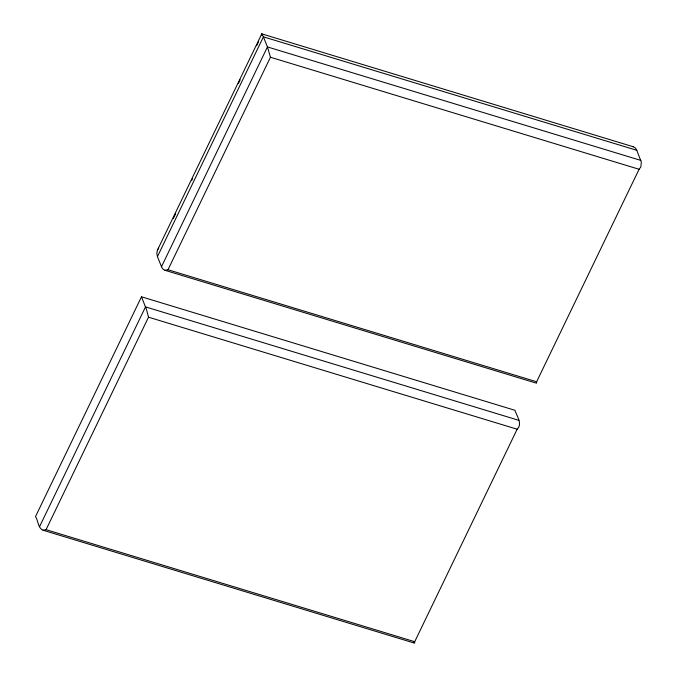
<?xml version="1.0" encoding="UTF-8"?>
<svg xmlns="http://www.w3.org/2000/svg" width="677" height="677" viewBox="0 0 677 677"><rect width="100%" height="100%" fill="white"/><g stroke="black" fill="none" stroke-linecap="round" stroke-linejoin="round"><path stroke-width="1.02" d="M157.462 250.041L156.81 253.283L157.436 256.634L161.82 267.483L163.216 269.302L164.985 270.292L536.522 383.207L536.633 381.769L639.08 169.275L640.84 167.016L641.331 162.057L636.473 149.575L635.077 147.747L633.317 146.765L261.779 33.85L157.462 250.041L158.697 248.214M261.669 33.892L261.669 35.289M173.397 218.375L175.681 213.636M191.693 180.429L192.606 178.533M238.338 83.669L240.174 79.878M256.634 45.723L258.462 41.932M157.436 256.634L263.412 36.837L261.779 33.85M141.485 296.788L35.509 516.585C38.293 520.647 37.827 528.06 43.057 530.235L414.595 643.15L414.705 641.711L517.152 429.218C522.932 424.064 516.559 415.492 514.892 410.27L141.485 296.788L146.477 309.482L148.517 317.183L46.07 529.676L43.057 530.235M161.481 266.73L267.449 46.933L263.412 36.837L636.82 150.319M39.554 526.681L145.521 306.884L518.929 420.366M164.985 270.292L167.998 269.734L270.445 57.24L267.449 46.933L640.857 160.415M632.69 146.655L633.317 146.765M270.445 57.24L639.08 169.275M167.998 269.734L536.633 381.769M148.517 317.183L517.152 429.218M46.07 529.676L414.705 641.711M413.816 642.092L414.062 642.541"/></g></svg>
